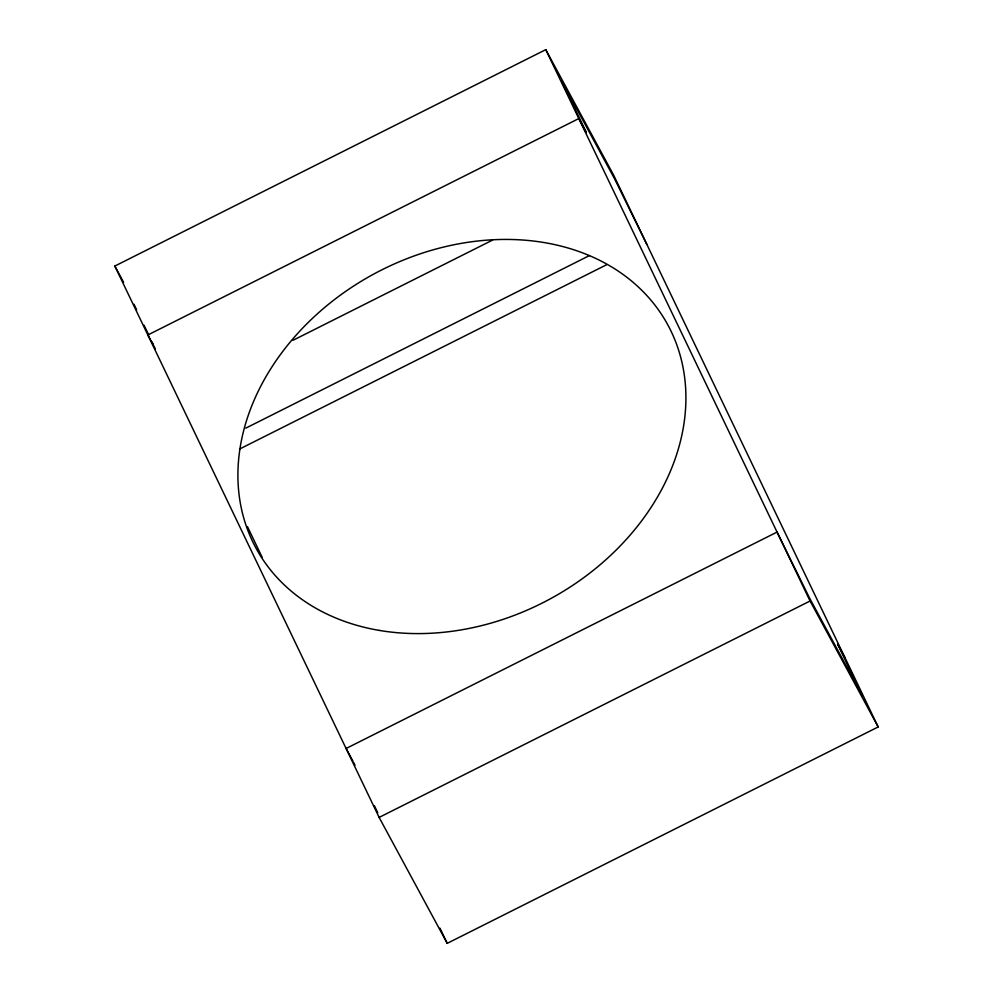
<?xml version="1.0" encoding="UTF-8"?>
<svg xmlns="http://www.w3.org/2000/svg" width="993" height="993" viewBox="0 0 993 993"><rect width="100%" height="100%" fill="white"/><g stroke="black" fill="none" stroke-linecap="round" stroke-linejoin="round"><path stroke-width="1.49" d="M114.816 266.062L545.778 49.65L613.873 175.587L878.184 726.938L447.222 943.35L379.127 817.413L114.816 266.062L123.604 282.31M293.072 340.264L492.615 240.058M245.805 428.132L589.457 255.561M239.512 449.084L606.723 264.684M379.127 817.413L810.089 601.001L878.184 726.938M646.902 244.514L614.568 178.827L561.604 80.867L586.379 132.565L578.807 118.564L147.858 334.976L155.417 348.965M845.142 658.024L837.583 644.035L862.358 695.721L809.394 597.761L777.047 532.087L346.098 748.486L352.974 761.209M545.778 49.65L810.089 601.001M247.431 526.575L262.164 557.309M439.961 928.182L447.222 943.35M133.993 304.268L136.674 309.853M144.035 325.22L148.727 335.001M152.078 341.989L153.418 344.782M353.657 762.487L354.998 765.28M374.423 805.795L377.762 812.77M379.152 630.381A234.224 184.822 -28.4 0 0 683.556 370.29A234.224 184.822 -28.4 0 0 323.01 308.873A234.224 184.822 -28.4 0 0 379.152 630.381"/></g></svg>
